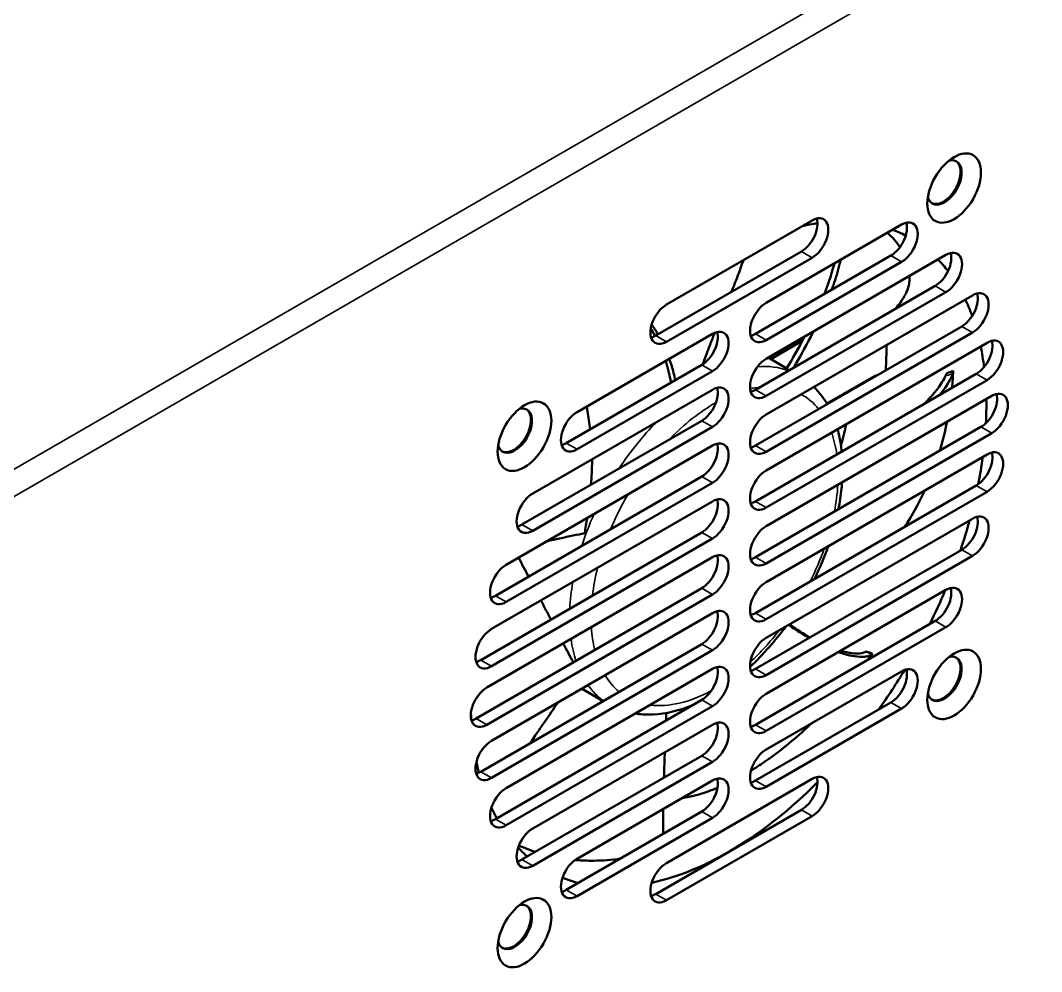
# Model space of a CAD drawing. Header units: millimetres. Extents: x 0 to 1863, y -9 to 1040.
# Drawn here: x 1292.3 to 1359.5, y 854.8 to 917.3 of the extents above; entities that cross this region are included whole.
import ezdxf

# ---------------------------------------------------------------- set-up
doc = ezdxf.new("R2010")
doc.units = ezdxf.units.MM
doc.header["$LTSCALE"] = 3.5
doc.layers.add('외형선(ISO)', color=7, linetype='Continuous', lineweight=50)
doc.layers.add('좁은 외형선(ISO)', color=7, linetype='Continuous', lineweight=35)

msp = doc.modelspace()

# ---------------------------------------------------------------- linework, layer by layer
at = {"layer": '외형선(ISO)'}
for p, q in [((1334.7849, 898.6508), (1344.3766, 904.1886)), ((1341.3485, 898.7661), (1350.2637, 903.9133)), ((1334.0778, 896.6096), (1343.6695, 902.1473)), ((1344.3766, 901.7391), (1334.7849, 896.2013)), ((1340.6414, 896.7249), (1349.5566, 901.872)), ((1341.3485, 895.0919), (1353.1822, 901.9241)), ((1350.2637, 901.4638), (1341.3485, 896.3166)), ((1340.6414, 893.0506), (1352.4751, 899.8828)), ((1353.1822, 899.4746), (1341.3485, 892.6424)), ((1341.3485, 891.4176), (1354.9308, 899.2594)), ((1340.6414, 889.3764), (1354.2237, 897.2181)), ((1354.9308, 896.8099), (1341.3485, 888.9681)), ((1328.8978, 891.5777), (1337.813, 896.7249)), ((1341.3485, 887.7434), (1355.8903, 896.1391)), ((1343.7264, 896.2606), (1341.6509, 895.0623)), ((1344.3215, 896.6042), (1344.3214, 896.6041)), ((1341.4742, 895.1644), (1342.7029, 894.455)), ((1328.1907, 889.5364), (1337.1059, 894.6836)), ((1337.813, 894.2754), (1328.8978, 889.1282)), ((1340.6414, 885.7022), (1355.1832, 894.0978)), ((1342.6966, 894.4446), (1342.8506, 894.337)), ((1355.8903, 893.6896), (1341.3485, 885.2939)), ((1345.3483, 892.1347), (1348.4443, 893.9222)), ((1353.2414, 893.9874), (1353.2414, 893.9875)), ((1325.9793, 886.2184), (1337.813, 893.0506)), ((1341.3485, 884.0692), (1356.1978, 892.6424)), ((1325.2722, 884.1772), (1337.1059, 891.0094)), ((1337.813, 890.6011), (1325.9793, 883.7689)), ((1340.6414, 882.0279), (1355.4907, 890.6011)), ((1356.1978, 890.1929), (1341.3485, 881.6197)), ((1324.2307, 881.5346), (1337.813, 889.3764)), ((1341.3485, 880.3949), (1355.8903, 888.7906)), ((1323.5236, 879.4934), (1337.1059, 887.3351)), ((1337.813, 886.9269), (1324.2307, 879.0851)), ((1340.6414, 878.3537), (1355.1832, 886.7494)), ((1355.8903, 886.3411), (1341.3485, 877.9454)), ((1323.2713, 877.3065), (1337.813, 885.7022)), ((1341.3485, 876.7207), (1354.9308, 884.5624)), ((1322.5641, 875.2652), (1337.1059, 883.6609)), ((1337.813, 883.2527), (1323.2713, 874.857)), ((1322.9637, 873.4547), (1337.813, 882.0279)), ((1340.6414, 874.6794), (1354.2237, 882.5212)), ((1354.9308, 882.113), (1341.3485, 874.2712)), ((1322.2566, 871.4135), (1337.1059, 879.9867)), ((1337.813, 879.5784), (1322.9637, 871.0052)), ((1341.3485, 873.0465), (1353.1822, 879.8786)), ((1323.2713, 869.958), (1337.813, 878.3537)), ((1340.6414, 871.0052), (1352.4751, 877.8374)), ((1353.1822, 877.4292), (1341.3485, 870.597)), ((1322.5641, 867.9168), (1337.1059, 876.3124)), ((1337.813, 875.9042), (1323.2713, 867.5085)), ((1347.6785, 875.4725), (1347.679, 875.4731)), ((1324.2307, 866.8377), (1337.813, 874.6794)), ((1341.3485, 869.3722), (1350.2637, 874.5194)), ((1329.2021, 873.3822), (1330.6163, 872.5657)), ((1323.5236, 864.7965), (1337.1059, 872.6382)), ((1337.813, 872.23), (1324.2307, 864.3882)), ((1340.6414, 867.331), (1349.5566, 872.4782)), ((1350.2637, 872.0699), (1341.3485, 866.9227)), ((1325.9793, 864.173), (1337.813, 871.0052)), ((1325.2722, 862.1318), (1337.1059, 868.964)), ((1337.813, 868.5557), (1325.9793, 861.7235)), ((1328.8978, 862.1838), (1337.813, 867.331)), ((1334.7849, 861.9085), (1344.3766, 867.4462)), ((1328.1907, 860.1426), (1337.1059, 865.2897)), ((1334.0778, 859.8672), (1343.6695, 865.405)), ((1337.813, 864.8815), (1328.8978, 859.7343)), ((1344.3766, 864.9967), (1334.7849, 859.459))]:
    msp.add_line(p, q, dxfattribs=at)
for centre in [(1353.7229, 906.3187), (1325.4386, 889.9888), (1353.7229, 873.6588), (1325.4386, 857.3289)]:
    msp.add_ellipse(centre, major_axis=(1.25, 2.1651), ratio=0.5773503, dxfattribs=at)
for centre, major_axis, start_param, end_param in [((1353.0865, 906.6861), (-0.8, -1.3856), 5.7500535, 9.9579098), ((1353.0158, 906.7269), (-0.8, -1.3856), 0.0442086, 3.0973841), ((1343.6695, 903.3721), (0.75, 1.299), 3.9269908, 5.7923026), ((1344.3766, 902.9638), (0.75, 1.299), 3.9269908, 7.0685835), ((1338.8737, 882.232), (12, 20.7846), 0.4330657, 0.4957112), ((1349.5566, 903.0968), (0.75, 1.299), 3.9269908, 5.7923026), ((1338.8737, 882.232), (12, 20.7846), 0.0275732, 0.0947501), ((1350.2637, 902.6885), (0.75, 1.299), 3.9269908, 7.0685835), ((1352.4751, 901.1076), (0.75, 1.299), 3.9269908, 5.7923026), ((1338.8737, 882.232), (12, 20.7846), 6.0501834, 6.1206137), ((1353.1822, 900.6993), (0.75, 1.299), 3.9269908, 7.0685835), ((1354.9308, 898.0346), (0.75, 1.299), 3.9269908, 7.0685835), ((1354.2237, 898.4429), (0.75, 1.299), 3.9269908, 5.7923026), ((1338.8737, 882.232), (12, 20.7846), 5.8312479, 5.9047623), ((1334.7849, 897.4261), (-0.75, -1.299), 3.9269908, 7.0685835), ((1341.3485, 897.5414), (-0.75, -1.299), 3.9269908, 7.0685835), ((1332.2976, 886.0288), (-6.25, -10.8253), 3.7539833, 3.7643739), ((1337.1059, 895.9084), (0.75, 1.299), 3.9269908, 5.7923026), ((1337.813, 895.5001), (0.75, 1.299), 3.9269908, 7.0685835), ((1334.0778, 897.8343), (0.75, 1.299), 3.6324753, 3.9269908), ((1340.6414, 897.9496), (0.75, 1.299), 3.6324753, 3.9269908), ((1355.1832, 895.3226), (0.75, 1.299), 3.9269908, 5.7923026), ((1355.8903, 894.9143), (0.75, 1.299), 3.9269908, 7.0685835), ((1332.2976, 886.0288), (12, 20.7846), 5.4227167, 5.5061206), ((1338.8737, 882.232), (-12, -20.7846), 2.4893159, 2.5660651), ((1341.3485, 893.8671), (-0.75, -1.299), 3.9269908, 7.0685835), ((1348.4443, 893.1057), (-0.5, -0.866), 3.6094304, 3.9269908), ((1337.1059, 892.2341), (0.75, 1.299), 3.9269908, 5.7923026), ((1337.813, 891.8259), (0.75, 1.299), 3.9269908, 7.0685835), ((1340.6414, 894.2754), (0.75, 1.299), 3.6324753, 3.9269908), ((1330.3884, 887.131), (-12, -20.7846), 2.1675781, 2.1696986), ((1355.4907, 891.8259), (0.75, 1.299), 3.9269908, 5.7923026), ((1356.1978, 891.4176), (0.75, 1.299), 3.9269908, 7.0685835), ((1338.8737, 882.232), (-12, -20.7846), 2.2966366, 2.3770293), ((1324.8022, 890.3562), (-0.8, -1.3856), 5.7500535, 9.9579098), ((1324.7315, 890.397), (-0.8, -1.3856), 0.0442086, 3.0973841), ((1328.8978, 890.3529), (-0.75, -1.299), 3.9269908, 7.0685835), ((1341.3485, 890.1929), (-0.75, -1.299), 3.9269908, 7.0685835), ((1330.3884, 887.131), (-12, -20.7846), 1.9962873, 2.0602257), ((1328.1907, 890.7612), (0.75, 1.299), 3.6324753, 3.9269908), ((1337.1059, 888.5599), (0.75, 1.299), 3.9269908, 5.7923026), ((1337.813, 888.1516), (0.75, 1.299), 3.9269908, 7.0685835), ((1340.6414, 890.6011), (0.75, 1.299), 3.6324753, 3.9269908), ((1355.1832, 887.9741), (0.75, 1.299), 3.9269908, 5.7923026), ((1355.8903, 887.5659), (0.75, 1.299), 3.9269908, 7.0685835), ((1338.8737, 882.232), (-12, -20.7846), 2.1039572, 2.1887464), ((1341.3485, 886.5186), (-0.75, -1.299), 3.9269908, 7.0685835), ((1325.9793, 884.9937), (-0.75, -1.299), 3.9269908, 7.0685835), ((1337.1059, 884.8857), (0.75, 1.299), 3.9269908, 5.7923026), ((1337.813, 884.4774), (0.75, 1.299), 3.9269908, 7.0685835), ((1340.6414, 886.9269), (0.75, 1.299), 3.6324753, 3.9269908), ((1354.2237, 883.7459), (0.75, 1.299), 3.9269908, 5.7923026), ((1354.9308, 883.3377), (0.75, 1.299), 3.9269908, 7.0685835), ((1325.2722, 885.4019), (0.75, 1.299), 3.6324753, 3.9269908), ((1341.3485, 882.8444), (-0.75, -1.299), 3.9269908, 7.0685835), ((1338.8737, 882.232), (-12, -20.7846), 1.9033779, 1.9941717), ((1337.1059, 881.2114), (0.75, 1.299), 3.9269908, 5.7923026), ((1337.813, 880.8032), (0.75, 1.299), 3.9269908, 7.0685835), ((1340.6414, 883.2527), (0.75, 1.299), 3.6324753, 3.9269908), ((1324.2307, 880.3099), (-0.75, -1.299), 3.9269908, 7.0685835), ((1341.3485, 879.1702), (-0.75, -1.299), 3.9269908, 7.0685835), ((1352.4751, 879.0622), (0.75, 1.299), 3.9269908, 5.7923026), ((1353.1822, 878.6539), (0.75, 1.299), 3.9269908, 7.0685835), ((1323.5236, 880.7181), (0.75, 1.299), 3.6324753, 3.9269908), ((1338.8737, 882.232), (-12, -20.7846), 1.681063, 1.7837759), ((1337.1059, 877.5372), (0.75, 1.299), 3.9269908, 5.7923026), ((1337.813, 877.1289), (0.75, 1.299), 3.9269908, 7.0685835), ((1340.6414, 879.5784), (0.75, 1.299), 3.6324753, 3.9269908), ((1323.2713, 876.0817), (-0.75, -1.299), 3.9269908, 7.0685835), ((1341.3485, 875.4959), (-0.75, -1.299), 3.9269908, 7.0685835), ((1353.0865, 874.0263), (-0.8, -1.3856), 5.7500535, 9.9579098), ((1353.0158, 874.0671), (-0.8, -1.3856), 0.0442086, 3.0973841), ((1322.5641, 876.49), (0.75, 1.299), 3.6324753, 3.9269908), ((1337.1059, 873.863), (0.75, 1.299), 3.9269908, 5.7923026), ((1337.813, 873.4547), (0.75, 1.299), 3.9269908, 7.0685835), ((1340.6414, 875.9042), (0.75, 1.299), 3.6324753, 3.9269908), ((1338.8737, 882.232), (-12, -20.7846), 1.4077667, 1.5374067), ((1349.5566, 873.7029), (0.75, 1.299), 3.9269908, 5.7923026), ((1350.2637, 873.2946), (0.75, 1.299), 3.9269908, 7.0685835), ((1322.9637, 872.23), (-0.75, -1.299), 3.9269908, 7.0685835), ((1341.3485, 871.8217), (-0.75, -1.299), 3.9269908, 7.0685835), ((1338.8737, 882.232), (12, 20.7846), 2.3895478, 2.4116716), ((1322.2566, 872.6382), (0.75, 1.299), 3.6324753, 3.9269908), ((1337.813, 869.7805), (0.75, 1.299), 3.9269908, 7.0685835), ((1337.1059, 870.1887), (0.75, 1.299), 3.9269908, 5.7923026), ((1340.6414, 872.23), (0.75, 1.299), 3.6324753, 3.9269908), ((1323.2713, 868.7333), (-0.75, -1.299), 3.9269908, 7.0685835), ((1341.3485, 868.1475), (-0.75, -1.299), 3.9269908, 7.0685835), ((1338.8737, 882.232), (12, 20.7846), 2.5656208, 2.6084318), ((1322.5641, 869.1415), (0.75, 1.299), 3.6324753, 3.9269908), ((1338.8737, 882.232), (-12, -20.7846), 0.4824455, 1.1377306), ((1337.1059, 866.5145), (0.75, 1.299), 3.9269908, 5.7923026), ((1337.813, 866.1062), (0.75, 1.299), 3.9269908, 7.0685835), ((1340.6414, 868.5557), (0.75, 1.299), 3.6324753, 3.9269908), ((1343.6695, 866.6297), (0.75, 1.299), 3.9269908, 5.7923026), ((1344.3766, 866.2215), (0.75, 1.299), 3.9269908, 7.0685835), ((1324.2307, 865.613), (-0.75, -1.299), 3.9269908, 7.0685835), ((1338.8737, 882.232), (-12, -20.7846), 5.9002035, 5.9506037), ((1323.5236, 866.0212), (0.75, 1.299), 3.6324753, 3.9269908), ((1325.9793, 862.9483), (-0.75, -1.299), 3.9269908, 7.0685835), ((1338.8737, 882.232), (-12, -20.7846), 6.1135099, 6.1729187), ((1325.2722, 863.3565), (0.75, 1.299), 3.6324753, 3.9269908), ((1328.8978, 860.9591), (-0.75, -1.299), 3.9269908, 7.0685835), ((1334.7849, 860.6837), (-0.75, -1.299), 3.9269908, 7.0685835), ((1338.8737, 882.232), (-12, -20.7846), 0.0853382, 0.1630297), ((1328.1907, 861.3673), (0.75, 1.299), 3.6324753, 3.9269908), ((1334.0778, 861.092), (0.75, 1.299), 3.6324753, 3.9269908), ((1324.8022, 857.6963), (-0.8, -1.3856), 5.7500535, 9.9579098), ((1324.7315, 857.7371), (-0.8, -1.3856), 0.0442086, 3.0973841)]:
    msp.add_ellipse(centre, major_axis=major_axis, ratio=0.5773503, start_param=start_param, end_param=end_param, dxfattribs=at)
for points in [[(1350.1557, 902.432), (1349.9326, 902.7756), (1349.6563, 903.0914), (1349.3316, 903.3751)], [(1350.7893, 900.2972), (1350.7951, 900.3773), (1350.7963, 900.46), (1350.7933, 900.5448)], [(1334.0369, 896.5869), (1333.9467, 896.7497), (1333.8492, 896.9136), (1333.7463, 897.0746)], [(1334.2257, 896.695), (1334.0966, 896.913), (1333.9559, 897.1303), (1333.8076, 897.3378)], [(1342.6966, 894.4446), (1343.077, 895.0797), (1343.4714, 895.7755), (1343.8813, 896.5542)], [(1337.1792, 894.7291), (1337.195, 894.7689), (1337.2099, 894.8083), (1337.2239, 894.8475)], [(1342.8603, 894.3317), (1342.857, 894.3334), (1342.8538, 894.3352), (1342.8506, 894.337)], [(1353.2486, 894.1497), (1353.3839, 894.1942), (1353.5198, 894.2376), (1353.6571, 894.2759)], [(1353.6597, 894.2664), (1353.6462, 893.9086), (1353.6227, 893.5452), (1353.5886, 893.1772)], [(1353.1894, 893.2617), (1353.1895, 893.262), (1353.1895, 893.2623), (1353.1895, 893.2626)], [(1329.5253, 891.94), (1329.5446, 891.8416), (1329.5637, 891.7421), (1329.5826, 891.6415)], [(1329.5817, 891.6418), (1329.6541, 891.255), (1329.7159, 890.8564), (1329.7645, 890.4464)], [(1353.2582, 890.9452), (1353.1294, 890.3125), (1352.9692, 889.6736), (1352.7754, 889.0335)], [(1329.5548, 884.6085), (1329.5064, 884.2732), (1329.4559, 883.9375), (1329.406, 883.6012)], [(1344.5276, 880.5974), (1344.8745, 881.305), (1345.1785, 882.0279), (1345.434, 882.7537)], [(1325.0441, 882.0043), (1325.2656, 881.591), (1325.4872, 881.1735), (1325.7076, 880.7544)], [(1344.5576, 880.6587), (1344.5796, 880.6565), (1344.6016, 880.6545), (1344.6234, 880.6527)], [(1327.98, 876.3508), (1328.2112, 875.9152), (1328.4385, 875.5035), (1328.6702, 875.1163)], [(1347.9386, 875.8214), (1348.0754, 875.7754), (1348.2122, 875.7279), (1348.346, 875.6727)], [(1348.3455, 875.672), (1348.2506, 875.5433), (1348.1548, 875.415), (1348.0581, 875.2872)], [(1334.7786, 871.7805), (1334.7718, 871.6174), (1334.7649, 871.4515), (1334.758, 871.2827)], [(1344.3502, 871.1052), (1343.4854, 870.2826), (1342.5783, 869.5183), (1341.6316, 868.8365)]]:
    msp.add_open_spline(points, degree=3, dxfattribs=at)
for points, knots in [([(1339.8513, 901.5759), (1339.7264, 901.2171), (1339.596, 900.86), (1339.3323, 900.1643), (1339.1991, 899.8252), (1339.0635, 899.4881)], [0.60932831, 0.60932831, 0.60932831, 0.60932831, 0.72312547, 0.72312547, 0.83277086, 0.83277086, 0.83277086, 0.83277086]), ([(1345.6641, 899.6247), (1345.7008, 899.7264), (1345.7369, 899.8293), (1345.7724, 899.9333), (1345.9241, 900.3769), (1346.0657, 900.8425), (1346.1863, 901.3058), (1346.2121, 901.4048), (1346.2369, 901.5037), (1346.2606, 901.6021)], [0.54862518, 0.54862518, 0.54862518, 0.54862518, 0.57235451, 0.57235451, 0.57235451, 0.67360981, 0.67360981, 0.67360981, 0.69525058, 0.69525058, 0.69525058, 0.69525058]), ([(1345.1815, 899.3461), (1345.2727, 899.5816), (1345.5076, 900.2239), (1345.7214, 900.9253), (1345.8364, 901.3571)], [0.51316385, 0.51316385, 0.51316385, 0.51316385, 0.57142857, 0.66699492, 0.66699492, 0.66699492, 0.66699492]), ([(1350.7893, 900.2972), (1350.7709, 900.0389), (1350.7233, 899.7811), (1350.5482, 899.3894), (1350.5086, 899.3101), (1350.4014, 899.118), (1350.3313, 899.0055), (1350.1672, 898.7662), (1350.0701, 898.6373), (1349.9307, 898.464), (1349.8907, 898.4154), (1349.8502, 898.3673)], [0, 0, 0, 0, 0.14701658, 0.14701658, 0.18127833, 0.18127833, 0.2235469, 0.2235469, 0.27137705, 0.27137705, 0.29025538, 0.29025538, 0.29025538, 0.29025538]), ([(1337.9657, 896.8003), (1337.8605, 896.5368), (1337.7569, 896.2735), (1337.5074, 895.6256), (1337.3632, 895.2389), (1337.2239, 894.8474)], [1.12673659, 1.12673659, 1.12673659, 1.12673659, 1.21373534, 1.21373534, 1.34034708, 1.34034708, 1.34034708, 1.34034708]), ([(1343.1703, 894.5107), (1343.5301, 895.1258), (1343.9043, 895.7971), (1344.2889, 896.5411), (1344.3182, 896.5977), (1344.3475, 896.6548), (1344.377, 896.7124), (1344.4075, 896.7722), (1344.4382, 896.8326), (1344.4689, 896.8934)], [0.03607286, 0.03607286, 0.03607286, 0.03607286, 0.26947637, 0.26947637, 0.26947637, 0.28725752, 0.28725752, 0.28725752, 0.30575164, 0.30575164, 0.30575164, 0.30575164]), ([(1335.0974, 893.524), (1335.0467, 893.7645), (1334.9402, 894.2233), (1334.8055, 894.7151), (1334.7331, 894.9467)], [0.17197516, 0.17197516, 0.17197516, 0.17197516, 0.28571429, 0.38139922, 0.38139922, 0.38139922, 0.38139922]), ([(1335.3716, 893.6823), (1335.3358, 893.8342), (1335.2248, 894.2803), (1335.0868, 894.7596), (1334.973, 895.0852)], [0.21745024, 0.21745024, 0.21745024, 0.21745024, 0.28725752, 0.41765325, 0.41765325, 0.41765325, 0.41765325]), ([(1352.7613, 892.6996), (1352.8413, 892.7959), (1352.9174, 892.8914), (1352.989, 892.9853), (1353.1024, 893.1343), (1353.2043, 893.2793), (1353.2923, 893.4194), (1353.42, 893.6227), (1353.5182, 893.8136), (1353.5829, 893.9934), (1353.5962, 894.0302), (1353.6078, 894.0665), (1353.618, 894.1015)], [0.77733947, 0.77733947, 0.77733947, 0.77733947, 0.80831306, 0.80831306, 0.80831306, 0.8574515, 0.8574515, 0.8574515, 0.92872575, 0.92872575, 0.92872575, 0.94329218, 0.94329218, 0.94329218, 0.94329218]), ([(1353.2486, 894.1497), (1353.2471, 894.1492), (1353.2447, 894.1467), (1353.2363, 894.1331), (1353.2301, 894.1209), (1353.2131, 894.0864), (1353.2016, 894.0622), (1353.1791, 894.0131), (1353.1682, 893.9886), (1353.157, 893.9622)], [0.021049531, 0.021049531, 0.021049531, 0.021049531, 0.025694695, 0.025694695, 0.031702801, 0.031702801, 0.039425963, 0.039425963, 0.046012634, 0.046012634, 0.046012634, 0.046012634]), ([(1353.618, 894.1015), (1353.6252, 894.1223), (1353.6309, 894.1417), (1353.636, 894.1598), (1353.6404, 894.1751), (1353.6443, 894.1895), (1353.6477, 894.2027), (1353.6508, 894.2148), (1353.6534, 894.2257), (1353.6553, 894.2353), (1353.6568, 894.2425), (1353.6579, 894.2489), (1353.6586, 894.2544), (1353.6596, 894.2615), (1353.6599, 894.2669), (1353.6594, 894.2705), (1353.6593, 894.2712), (1353.6592, 894.2719), (1353.6591, 894.2724), (1353.6588, 894.2736), (1353.6584, 894.2744), (1353.6582, 894.275), (1353.6578, 894.2757), (1353.6575, 894.276), (1353.6571, 894.2759)], [-0.052725639, -0.052725639, -0.052725639, -0.052725639, -0.046107944, -0.046107944, -0.046107944, -0.04052037, -0.04052037, -0.04052037, -0.03539253, -0.03539253, -0.03539253, -0.031548284, -0.031548284, -0.031548284, -0.026618156, -0.026618156, -0.026618156, -0.02560061, -0.02560061, -0.02560061, -0.023589938, -0.023589938, -0.023589938, -0.021232423, -0.021232423, -0.021232423, -0.021232423]), ([(1351.7484, 892.1148), (1352.2396, 892.6121), (1352.8111, 893.2846), (1353.1052, 893.8389), (1353.157, 893.9622)], [0.69515868, 0.69515868, 0.69515868, 0.69515868, 0.85714286, 0.90957443, 0.90957443, 0.90957443, 0.90957443]), ([(1345.3663, 892.1043), (1345.2656, 892.2761), (1345.1572, 892.4414), (1344.8744, 892.8266), (1344.6919, 893.0389), (1344.4946, 893.234)], [8.32225945, 8.32225945, 8.32225945, 8.32225945, 8.39086726, 8.39086726, 8.48945542, 8.48945542, 8.48945542, 8.48945542]), ([(1346.3234, 888.9827), (1346.2908, 889.3008), (1346.2436, 889.6114), (1346.1436, 890.0983), (1346.1, 890.28), (1346.0507, 890.4582)], [7.96537687, 7.96537687, 7.96537687, 7.96537687, 8.0629836, 8.0629836, 8.12284607, 8.12284607, 8.12284607, 8.12284607]), ([(1329.8853, 888.4736), (1329.8855, 888.4275), (1329.8854, 888.3812), (1329.8829, 887.8311), (1329.8587, 887.3219), (1329.816, 886.8007)], [0.50149333, 0.50149333, 0.50149333, 0.50149333, 0.51656881, 0.51656881, 0.68035981, 0.68035981, 0.68035981, 0.68035981]), ([(1346.103, 885.1811), (1346.195, 885.6466), (1346.2645, 886.1076), (1346.3243, 886.6927), (1346.3357, 886.8237), (1346.3452, 886.954)], [7.60185393, 7.60185393, 7.60185393, 7.60185393, 7.72938869, 7.72938869, 7.76640968, 7.76640968, 7.76640968, 7.76640968]), ([(1351.7869, 886.4215), (1351.4115, 885.6051), (1350.9722, 884.7916), (1350.4519, 884.0193), (1350.451, 884.018), (1350.4501, 884.0167)], [0.98331406, 0.98331406, 0.98331406, 0.98331406, 1.28625415, 1.28625415, 1.286765, 1.286765, 1.286765, 1.286765]), ([(1329.406, 883.6012), (1328.922, 883.5115), (1328.1537, 883.3581), (1327.1907, 883.1407), (1326.8843, 883.0667)], [0.00216052, 0.00216052, 0.00216052, 0.00216052, 0.28725752, 0.40533711, 0.40533711, 0.40533711, 0.40533711]), ([(1326.5243, 879.1846), (1326.6502, 878.9399), (1326.7752, 878.6958), (1326.9898, 878.2747), (1327.0795, 878.0982), (1327.1683, 877.9235)], [0.4339701, 0.4339701, 0.4339701, 0.4339701, 0.5165684, 0.5165684, 0.57719126, 0.57719126, 0.57719126, 0.57719126]), ([(1340.2895, 874.8168), (1340.7256, 875.2214), (1341.1492, 875.658), (1341.9294, 876.5468), (1342.2887, 876.9947), (1342.6306, 877.4609)], [6.57790128, 6.57790128, 6.57790128, 6.57790128, 6.73594955, 6.73594955, 6.88100198, 6.88100198, 6.88100198, 6.88100198]), ([(1342.8262, 877.5739), (1343.134, 877.3615), (1343.4601, 877.1457), (1343.8101, 876.9273), (1343.8454, 876.9053), (1343.8809, 876.8832), (1343.9167, 876.8612), (1343.9974, 876.8114), (1344.0792, 876.7617), (1344.1623, 876.7122)], [0.09633056, 0.09633056, 0.09633056, 0.09633056, 0.26976671, 0.26976671, 0.26976671, 0.28725752, 0.28725752, 0.28725752, 0.32668687, 0.32668687, 0.32668687, 0.32668687]), ([(1342.8856, 877.6081), (1343.1383, 877.4346), (1343.5701, 877.1496), (1344.0421, 876.8605), (1344.2303, 876.7515)], [0.14620871, 0.14620871, 0.14620871, 0.14620871, 0.28571429, 0.37296774, 0.37296774, 0.37296774, 0.37296774]), ([(1346.0914, 875.7847), (1346.2884, 875.7172), (1346.4888, 875.6573), (1346.6858, 875.6088), (1346.794, 875.5822), (1346.9011, 875.559), (1347.0056, 875.5396), (1347.2425, 875.4958), (1347.4677, 875.4718), (1347.6658, 875.473), (1347.7699, 875.4736), (1347.8666, 875.4811), (1347.9539, 875.4964), (1348.0805, 875.5185), (1348.1869, 875.5561), (1348.2691, 875.6117), (1348.2858, 875.6231), (1348.3014, 875.6353), (1348.3159, 875.6478)], [0.59870046, 0.59870046, 0.59870046, 0.59870046, 0.67369037, 0.67369037, 0.67369037, 0.71490301, 0.71490301, 0.71490301, 0.8083244, 0.8083244, 0.8083244, 0.8574515, 0.8574515, 0.8574515, 0.92872575, 0.92872575, 0.92872575, 0.94329218, 0.94329218, 0.94329218, 0.94329218]), ([(1346.2475, 875.8749), (1346.7828, 875.7267), (1347.4362, 875.6354), (1347.8225, 875.7676), (1347.8874, 875.8041)], [0.65139518, 0.65139518, 0.65139518, 0.65139518, 0.85714286, 0.90957443, 0.90957443, 0.90957443, 0.90957443]), ([(1347.9386, 875.8214), (1347.9351, 875.8226), (1347.9293, 875.8219), (1347.9128, 875.8169), (1347.9011, 875.8116), (1347.8874, 875.8041)], [0.034047091, 0.034047091, 0.034047091, 0.034047091, 0.039422033, 0.039422033, 0.046002594, 0.046002594, 0.046002594, 0.046002594]), ([(1348.3159, 875.6478), (1348.3255, 875.6547), (1348.3323, 875.6605), (1348.3372, 875.6646), (1348.3413, 875.6681), (1348.3441, 875.6705), (1348.3453, 875.6718), (1348.3459, 875.6724), (1348.3461, 875.6727), (1348.346, 875.6727)], [-0.052725639, -0.052725639, -0.052725639, -0.052725639, -0.046107944, -0.046107944, -0.046107944, -0.040536236, -0.040536236, -0.040536236, -0.037928484, -0.037928484, -0.037928484, -0.037928484]), ([(1327.6431, 872.4821), (1327.5907, 872.4048), (1327.0457, 871.6019), (1326.4343, 870.7059), (1325.8017, 869.786)], [0.26089192, 0.26089192, 0.26089192, 0.26089192, 0.28725752, 0.53188447, 0.53188447, 0.53188447, 0.53188447]), ([(1332.7239, 871.7412), (1332.8901, 871.715), (1333.0584, 871.6964), (1334.0864, 871.6294), (1334.9822, 871.7653), (1336.1015, 872.1378), (1336.3252, 872.2223), (1336.5486, 872.3164)], [5.71619753, 5.71619753, 5.71619753, 5.71619753, 5.77540911, 5.77540911, 6.07444045, 6.07444045, 6.14908695, 6.14908695, 6.14908695, 6.14908695]), ([(1334.6761, 869.1941), (1334.661, 868.7823), (1334.6422, 868.2348), (1334.6247, 867.6568), (1334.621, 867.5293)], [0.30746248, 0.30746248, 0.30746248, 0.30746248, 0.42980601, 0.46396119, 0.46396119, 0.46396119, 0.46396119]), ([(1340.3501, 867.9843), (1340.414, 868.0233), (1340.4778, 868.0628), (1340.5417, 868.1027), (1340.8671, 868.3066), (1341.1912, 868.5233), (1341.5134, 868.7521), (1341.5528, 868.7801), (1341.5922, 868.8083), (1341.6315, 868.8366)], [0.290997839, 0.290997839, 0.290997839, 0.290997839, 0.298471621, 0.298471621, 0.298471621, 0.336599213, 0.336599213, 0.336599213, 0.341261202, 0.341261202, 0.341261202, 0.341261202]), ([(1335.8039, 866.1711), (1336.1042, 866.2206), (1336.4064, 866.2862), (1336.7093, 866.3669), (1337.0736, 866.4639), (1337.439, 866.5827), (1337.8048, 866.721), (1337.9174, 866.7636), (1338.03, 866.8081), (1338.1426, 866.8543)], [0.114737521, 0.114737521, 0.114737521, 0.114737521, 0.150007273, 0.150007273, 0.150007273, 0.192419906, 0.192419906, 0.192419906, 0.205471584, 0.205471584, 0.205471584, 0.205471584]), ([(1334.5759, 865.4621), (1334.5721, 865.1767), (1334.5666, 864.5874), (1334.5675, 864.0661), (1334.5694, 863.8253)], [0.64178143, 0.64178143, 0.64178143, 0.64178143, 0.71490301, 0.79575881, 0.79575881, 0.79575881, 0.79575881]), ([(1325.0716, 863.0579), (1325.2418, 862.9837), (1325.4131, 862.9129), (1325.5857, 862.8458), (1325.7734, 862.7729), (1325.9627, 862.7044), (1326.154, 862.6409)], [0.245536392, 0.245536392, 0.245536392, 0.245536392, 0.26927937, 0.26927937, 0.26927937, 0.295080538, 0.295080538, 0.295080538, 0.295080538]), ([(1328.7756, 862.1051), (1329.1124, 862.0763), (1329.4544, 862.0612), (1329.8014, 862.0598), (1330.366, 862.0576), (1330.9436, 862.0916), (1331.5327, 862.1621), (1331.5991, 862.17), (1331.6656, 862.1784), (1331.7323, 862.1873)], [0.40742603, 0.40742603, 0.40742603, 0.40742603, 0.44879895, 0.44879895, 0.44879895, 0.51611879, 0.51611879, 0.51611879, 0.52370709, 0.52370709, 0.52370709, 0.52370709])]:
    msp.add_open_spline(points, degree=3, knots=knots, dxfattribs=at)
at = {"layer": '좁은 외형선(ISO)'}
for p, q in [((1288.2448, 885.743), (1387.2398, 942.8977)), ((1289.0226, 884.3958), (1388.0176, 941.5505)), ((1344.3766, 901.7391), (1343.6695, 902.1473)), ((1350.2637, 901.4638), (1349.5566, 901.872)), ((1353.1822, 899.4746), (1352.4751, 899.8828)), ((1354.9308, 896.8099), (1354.2237, 897.2181)), ((1334.7849, 896.2013), (1334.0778, 896.6096)), ((1341.3485, 896.3166), (1340.6414, 896.7249)), ((1337.813, 894.2754), (1337.1059, 894.6836)), ((1355.8903, 893.6896), (1355.1832, 894.0978)), ((1348.3547, 893.8705), (1348.3901, 893.8501)), ((1341.3485, 892.6424), (1340.6414, 893.0506)), ((1337.813, 890.6011), (1337.1059, 891.0094)), ((1356.1978, 890.1929), (1355.4907, 890.6011)), ((1328.8978, 889.1282), (1328.1907, 889.5364)), ((1341.3485, 888.9681), (1340.6414, 889.3764)), ((1337.813, 886.9269), (1337.1059, 887.3351)), ((1355.8903, 886.3411), (1355.1832, 886.7494)), ((1341.3485, 885.2939), (1340.6414, 885.7022)), ((1325.9793, 883.7689), (1325.2722, 884.1772)), ((1337.813, 883.2527), (1337.1059, 883.6609)), ((1341.3485, 881.6197), (1340.6414, 882.0279)), ((1354.9308, 882.113), (1354.2237, 882.5212)), ((1337.813, 879.5784), (1337.1059, 879.9867)), ((1324.2307, 879.0851), (1323.5236, 879.4934)), ((1341.3485, 877.9454), (1340.6414, 878.3537)), ((1353.1822, 877.4292), (1352.4751, 877.8374)), ((1337.813, 875.9042), (1337.1059, 876.3124)), ((1323.2713, 874.857), (1322.5641, 875.2652)), ((1341.3485, 874.2712), (1340.6414, 874.6794)), ((1337.813, 872.23), (1337.1059, 872.6382)), ((1350.2637, 872.0699), (1349.5566, 872.4782)), ((1322.9637, 871.0052), (1322.2566, 871.4135)), ((1341.3485, 870.597), (1340.6414, 871.0052)), ((1337.813, 868.5557), (1337.1059, 868.964)), ((1323.2713, 867.5085), (1322.5641, 867.9168)), ((1341.3485, 866.9227), (1340.6414, 867.331)), ((1337.813, 864.8815), (1337.1059, 865.2897)), ((1344.3766, 864.9967), (1343.6695, 865.405)), ((1324.2307, 864.3882), (1323.5236, 864.7965)), ((1325.9793, 861.7235), (1325.2722, 862.1318)), ((1328.8978, 859.7343), (1328.1907, 860.1426)), ((1334.7849, 859.459), (1334.0778, 859.8672))]:
    msp.add_line(p, q, dxfattribs=at)
for centre, major_axis, start_param, end_param in [((1337.2473, 883.171), (6.25, 10.8253), 0.1029009, 0.3748916), ((1337.9544, 882.7628), (5.75, 9.9593), 0.4101994, 0.4932857), ((1337.9544, 882.7628), (5.75, 9.9593), 6.0671915, 6.2916167), ((1337.9544, 882.7628), (5.75, 9.9593), 0.7744168, 1.1605969), ((1337.2473, 883.171), (-6.25, -10.8253), 4.2866978, 4.6094881), ((1337.9544, 882.7628), (-5.75, -9.9593), 2.5045644, 2.6837602), ((1337.9544, 882.7628), (-5.75, -9.9593), 2.1102441, 2.2865731), ((1337.9544, 882.7628), (5.75, 9.9593), 1.5623649, 1.7867902), ((1337.2473, 883.171), (-6.25, -10.8253), 4.8839602, 5.0687449), ((1337.9544, 882.7628), (-5.75, -9.9593), 1.6684674, 1.8772197), ((1337.9544, 882.7628), (5.75, 9.9593), 2.0286288, 2.2078246), ((1337.2473, 883.171), (-6.25, -10.8253), 5.2800712, 5.4417578), ((1337.9544, 882.7628), (5.75, 9.9593), 2.4258159, 2.6021449), ((1337.2473, 883.171), (-6.25, -10.8253), 5.6422895, 5.8066757), ((1337.9544, 882.7628), (-5.75, -9.9593), 1.0790577, 1.3360686), ((1337.9544, 882.7628), (-5.75, -9.9593), 5.9767619, 6.1855143), ((1337.2473, 883.171), (-6.25, -10.8253), 6.0260109, 6.2239428), ((1337.9544, 882.7628), (-5.75, -9.9593), 0.2347277, 0.7597451)]:
    msp.add_ellipse(centre, major_axis=major_axis, ratio=0.5773503, start_param=start_param, end_param=end_param, dxfattribs=at)
for points in [[(1353.157, 893.9622), (1353.1899, 893.9721), (1353.2222, 893.9817), (1353.2547, 893.9914), (1353.3735, 894.0269), (1353.4943, 894.0637), (1353.618, 894.1015)], [(1347.8874, 875.8041), (1347.9179, 875.7928), (1347.9482, 875.7821), (1347.9787, 875.7714), (1348.0901, 875.732), (1348.2029, 875.6916), (1348.3159, 875.6478)]]:
    msp.add_open_spline(points, degree=3, knots=[-0.010054308, -0.010054308, -0.010054308, -0.010054308, 0, 0, 0, 0.036782547, 0.036782547, 0.036782547, 0.036782547], dxfattribs=at)

doc.saveas('drawing.dxf')
